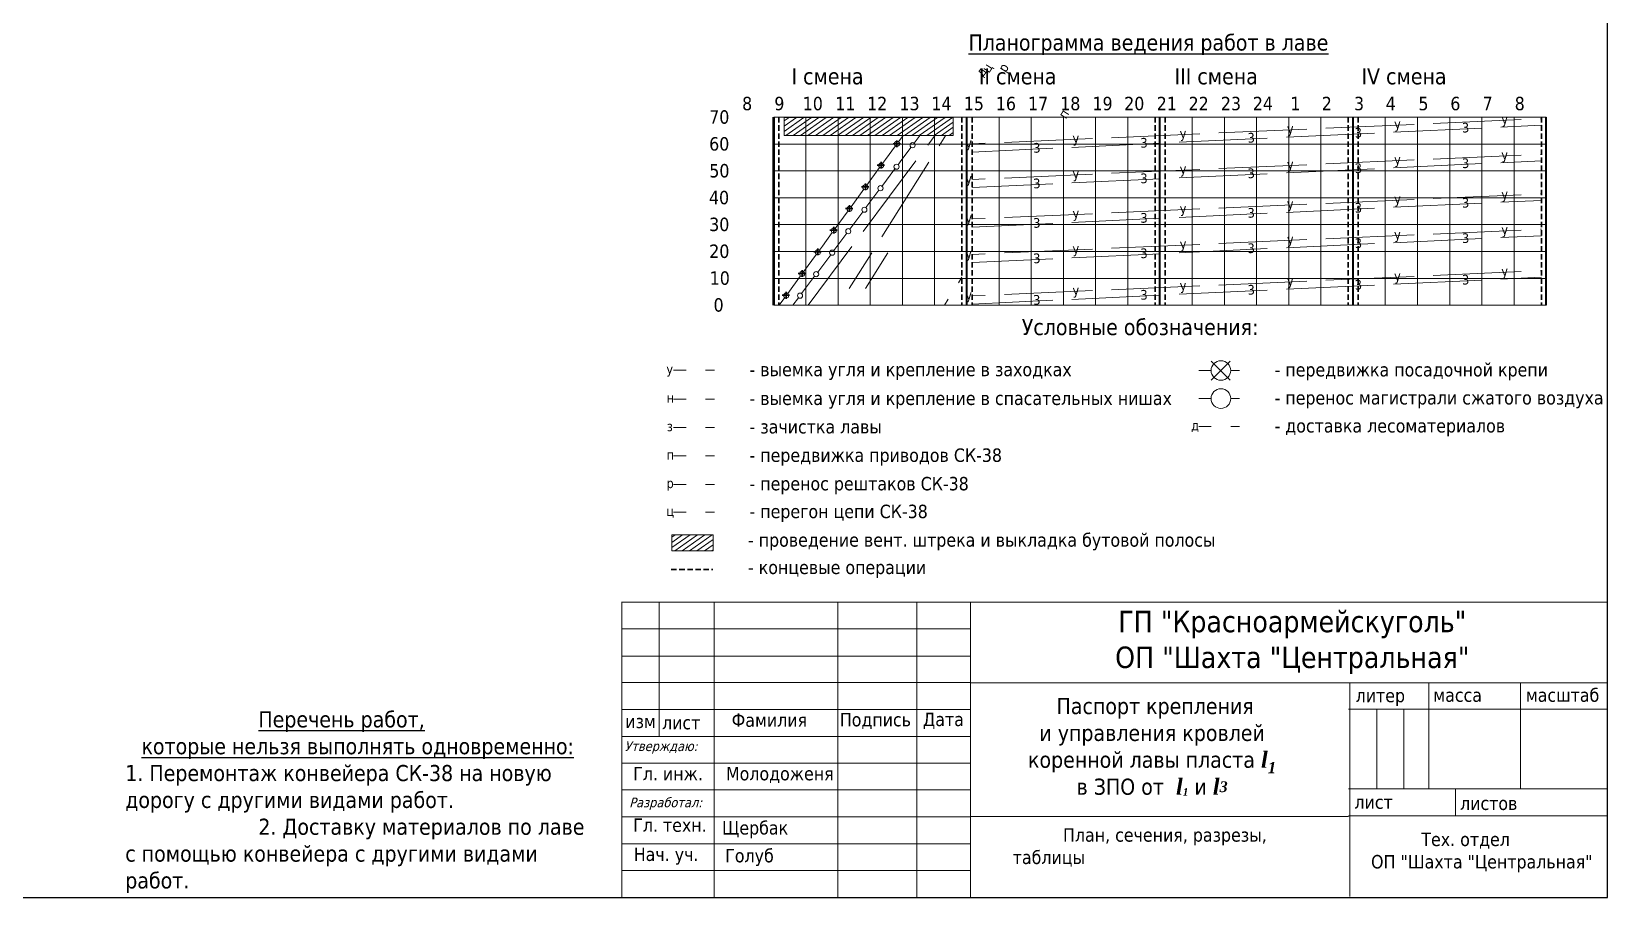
# Model space of a CAD drawing. Header units: millimetres. Extents: x 2161 to 3506, y -1213 to -250.
# Drawn here: x 2475.4 to 2769.1, y -684.8 to -523.6 of the extents above; entities that cross this region are included whole.
import ezdxf

# ---------------------------------------------------------------- set-up
doc = ezdxf.new("R2010")
doc.units = ezdxf.units.MM
doc.linetypes.add('DASHED', pattern=[0.75, 0.5, -0.25])
doc.styles.get("Standard").update_dxf_attribs({"font": 'txt.shx'})
doc.styles.add('стиль', font='TAHOMA.TTF')

msp = doc.modelspace()

# ---------------------------------------------------------------- hatches: boundary and pattern name
at = {"linetype": 'ByBlock', "lineweight": 15}
h = msp.add_hatch(dxfattribs=at)
h.set_pattern_fill('LINE', scale=0.25, angle=35, style=0)
h.set_pattern_definition([(35, (-1702.5661, 251.07), (-0.4552763, 0.65020194), [])])
h.paths.add_polyline_path([(2615.619, -539.555), (2647.161, -539.555), (2647.161, -542.907), (2615.619, -542.907)])
h = msp.add_hatch(dxfattribs=at)
h.set_pattern_fill('LINE', scale=0.25, angle=35, style=0)
h.set_pattern_definition([(35, (-1720.7552, 266.54286), (-0.4552763, 0.65020194), [])])
h.paths.add_polyline_path([(2594.692, -617.297), (2602.395, -617.297), (2602.395, -620.266), (2594.692, -620.266)])

# ---------------------------------------------------------------- linework, layer by layer
at = {"lineweight": 18}
for p, q in [((2769.102, -684.836), (2769.102, -274.836)), ((2585.348, -629.836), (2769.102, -629.836)), ((2585.361, -684.846), (2585.361, -629.846)), ((2592.378, -654.852), (2592.378, -629.836)), ((2602.627, -684.837), (2602.627, -629.837)), ((2625.638, -684.837), (2625.638, -629.837)), ((2640.361, -684.837), (2640.361, -629.837)), ((2650.371, -684.837), (2650.371, -629.836)), ((2585.419, -634.84), (2650.371, -634.84)), ((2585.419, -639.873), (2650.371, -639.873)), ((2585.419, -644.835), (2650.371, -644.835)), ((2650.353, -644.854), (2769.102, -644.854)), ((2721.086, -684.659), (2721.086, -644.932)), ((2735.834, -664.544), (2735.834, -645.003)), ((2752.877, -644.924), (2752.877, -664.622)), ((2585.419, -649.817), (2650.371, -649.817)), ((2720.833, -649.79), (2769.102, -649.79)), ((2726.138, -649.79), (2726.138, -664.622)), ((2731.165, -649.79), (2731.165, -664.622)), ((2585.419, -654.852), (2650.371, -654.852)), ((2585.419, -659.852), (2650.371, -659.852)), ((2585.419, -664.811), (2650.371, -664.811)), ((2720.833, -664.622), (2769.102, -664.622)), ((2740.782, -664.622), (2740.782, -669.567)), ((2720.833, -669.645), (2769.102, -669.645)), ((2585.419, -669.833), (2650.371, -669.833)), ((2650.4, -669.748), (2720.834, -669.748)), ((2585.419, -674.855), (2650.371, -674.855)), ((2585.419, -679.832), (2650.371, -679.832)), ((2206.644, -684.836), (2497.119, -684.836)), ((2478.627, -684.836), (2769.102, -684.836))]:
    msp.add_line(p, q, dxfattribs=at)
at = {"color": 7, "lineweight": 50}
msp.add_line((2613.694, -574.526), (2613.694, -539.526), dxfattribs=at)
at = {"linetype": 'Continuous', "lineweight": 0}
for p, q in [((2613.694, -539.526), (2757.694, -539.526)), ((2661.694, -574.526), (2661.694, -539.526)), ((2667.694, -574.526), (2667.694, -539.526)), ((2673.694, -574.526), (2673.694, -539.526)), ((2679.694, -574.526), (2679.694, -539.526)), ((2691.694, -574.526), (2691.694, -539.526)), ((2697.694, -574.526), (2697.694, -539.526)), ((2703.694, -574.526), (2703.694, -539.526)), ((2709.694, -574.526), (2709.694, -539.526)), ((2715.694, -574.526), (2715.694, -539.526)), ((2727.694, -574.526), (2727.694, -539.526)), ((2733.694, -574.526), (2733.694, -539.526)), ((2739.694, -574.526), (2739.694, -539.526)), ((2745.694, -574.526), (2745.694, -539.526)), ((2751.694, -574.526), (2751.694, -539.526)), ((2613.694, -544.526), (2757.694, -544.526)), ((2613.694, -549.526), (2757.694, -549.526)), ((2613.694, -554.526), (2757.694, -554.526)), ((2613.694, -559.526), (2757.694, -559.526)), ((2613.694, -564.526), (2757.694, -564.526)), ((2613.694, -569.526), (2757.694, -569.526)), ((2613.694, -574.526), (2757.694, -574.526))]:
    msp.add_line(p, q, dxfattribs=at)
at = {"color": 7, "linetype": 'DASHED', "lineweight": 30, "ltscale": 2}
for p, q in [((2614.659, -539.526), (2614.659, -574.526)), ((2648.793, -539.526), (2648.793, -574.526)), ((2650.659, -539.526), (2650.659, -574.526)), ((2684.793, -539.526), (2684.793, -574.526)), ((2686.659, -539.526), (2686.659, -574.526)), ((2720.793, -539.526), (2720.793, -574.526)), ((2722.659, -539.526), (2722.659, -574.526)), ((2756.793, -539.526), (2756.793, -574.526)), ((2594.607, -623.754), (2602.368, -623.754))]:
    msp.add_line(p, q, dxfattribs=at)
at = {"color": 7, "linetype": 'Continuous', "lineweight": 0}
for p, q in [((2619.694, -574.526), (2619.694, -539.526)), ((2625.694, -574.526), (2625.694, -539.526)), ((2631.694, -574.526), (2631.694, -539.526)), ((2637.694, -574.526), (2637.694, -539.526)), ((2643.694, -574.526), (2643.694, -539.526)), ((2655.694, -574.526), (2655.694, -539.526))]:
    msp.add_line(p, q, dxfattribs=at)
at = {"color": 7, "lineweight": 40}
msp.add_line((2649.694, -574.526), (2649.694, -539.526), dxfattribs=at)
at = {"lineweight": 40}
for p, q in [((2685.694, -574.526), (2685.694, -539.526)), ((2721.694, -574.526), (2721.694, -539.526)), ((2757.694, -574.526), (2757.694, -539.526))]:
    msp.add_line(p, q, dxfattribs=at)
at = {"color": 7, "linetype": 'ByBlock', "lineweight": 15}
for p, q in [((2736.606, -540.691), (2753.041, -539.965)), ((2756.587, -539.809), (2756.793, -539.8)), ((2637.822, -542.907), (2636.959, -544.088)), ((2640.974, -542.879), (2639.872, -544.351)), ((2643.782, -542.879), (2642.394, -544.733)), ((2645.803, -542.872), (2644.566, -544.831)), ((2676.665, -543.338), (2693.099, -542.612)), ((2696.645, -542.455), (2713.08, -541.73)), ((2709.247, -543.247), (2725.679, -542.474)), ((2716.626, -541.573), (2733.06, -540.848)), ((2729.224, -542.307), (2745.657, -541.533)), ((2749.202, -541.366), (2756.793, -541.009)), ((2636.395, -544.861), (2634.527, -547.418)), ((2639.299, -545.116), (2637.401, -547.652)), ((2650.659, -546.005), (2665.745, -545.295)), ((2650.78, -544.481), (2653.094, -544.378)), ((2656.736, -544.218), (2673.119, -543.494)), ((2669.291, -545.128), (2685.723, -544.355)), ((2689.269, -544.188), (2705.701, -543.414)), ((2640.21, -547.652), (2630.383, -560.78)), ((2633.446, -548.899), (2631.034, -552.202)), ((2636.303, -549.119), (2633.852, -552.393)), ((2642.62, -547.913), (2633.863, -561.778)), ((2634.527, -547.418), (2634.001, -548.12)), ((2637.401, -547.652), (2636.876, -548.354)), ((2676.665, -549.965), (2693.099, -549.239)), ((2696.645, -549.083), (2713.08, -548.357)), ((2709.247, -549.874), (2725.679, -549.101)), ((2716.626, -548.2), (2733.06, -547.475)), ((2729.224, -548.934), (2745.657, -548.16)), ((2736.606, -547.318), (2753.041, -546.593)), ((2749.202, -547.993), (2756.793, -547.636)), ((2756.587, -546.436), (2756.793, -546.427)), ((2650.659, -552.632), (2665.745, -551.922)), ((2650.78, -551.108), (2653.094, -551.005)), ((2656.736, -550.845), (2673.119, -550.121)), ((2669.291, -551.755), (2685.723, -550.982)), ((2689.269, -550.815), (2705.701, -550.041)), ((2630.497, -552.936), (2628.112, -556.202)), ((2633.307, -553.122), (2630.883, -556.359)), ((2716.626, -555.562), (2733.06, -554.837)), ((2736.606, -554.68), (2753.041, -553.955)), ((2749.202, -555.355), (2756.793, -554.998)), ((2756.587, -553.798), (2756.793, -553.789)), ((2627.548, -556.974), (2625.163, -560.24)), ((2630.31, -557.125), (2627.887, -560.362)), ((2656.736, -558.207), (2673.119, -557.483)), ((2676.665, -557.327), (2693.099, -556.601)), ((2689.269, -558.177), (2705.701, -557.403)), ((2696.645, -556.445), (2713.08, -555.719)), ((2709.247, -557.236), (2725.679, -556.463)), ((2729.224, -556.296), (2745.657, -555.522)), ((2624.6, -561.012), (2622.762, -563.528)), ((2650.659, -559.995), (2665.745, -559.284)), ((2650.78, -558.47), (2653.094, -558.368)), ((2669.291, -559.117), (2685.723, -558.344)), ((2736.606, -561.275), (2753.041, -560.549)), ((2756.587, -560.393), (2756.793, -560.384)), ((2628.256, -563.622), (2620.095, -574.526)), ((2622.762, -563.528), (2622.215, -564.278)), ((2625.448, -563.622), (2624.891, -564.365)), ((2627.314, -561.128), (2625.448, -563.622)), ((2676.665, -563.922), (2693.099, -563.196)), ((2696.645, -563.039), (2713.08, -562.314)), ((2709.247, -563.831), (2725.679, -563.058)), ((2716.626, -562.157), (2733.06, -561.432)), ((2729.224, -562.891), (2745.657, -562.117)), ((2749.202, -561.95), (2756.793, -561.593)), ((2621.651, -565.05), (2619.266, -568.316)), ((2624.318, -565.131), (2621.895, -568.368)), ((2631.968, -564.779), (2627.789, -571.396)), ((2634.987, -564.779), (2630.809, -571.396)), ((2650.659, -566.589), (2665.745, -565.879)), ((2650.78, -565.065), (2653.094, -564.962)), ((2656.736, -564.802), (2673.119, -564.078)), ((2669.291, -565.712), (2685.723, -564.939)), ((2689.269, -564.772), (2705.701, -563.998)), ((2618.702, -569.088), (2616.317, -572.354)), ((2621.322, -569.133), (2618.899, -572.371)), ((2648.793, -569.331), (2648.147, -570.354)), ((2716.626, -569.891), (2733.06, -569.165)), ((2736.606, -569.008), (2753.041, -568.283)), ((2749.202, -569.684), (2756.793, -569.326)), ((2756.587, -568.126), (2756.793, -568.117)), ((2650.78, -572.798), (2653.094, -572.696)), ((2656.736, -572.535), (2673.119, -571.812)), ((2669.291, -573.446), (2685.723, -572.672)), ((2676.665, -571.655), (2693.099, -570.929)), ((2689.269, -572.505), (2705.701, -571.732)), ((2696.645, -570.773), (2713.08, -570.047)), ((2709.247, -571.565), (2725.679, -570.791)), ((2729.224, -570.624), (2745.657, -569.851)), ((2615.753, -573.126), (2614.73, -574.528)), ((2618.326, -573.136), (2617.286, -574.526)), ((2646.201, -573.436), (2645.512, -574.526)), ((2650.659, -574.323), (2665.745, -573.612)), ((2595.05, -586.651), (2597.366, -586.651)), ((2601.012, -586.651), (2602.68, -586.651)), ((2692.912, -586.693), (2695.228, -586.693)), ((2698.873, -586.693), (2700.542, -586.693)), ((2595.05, -592.013), (2597.366, -592.013)), ((2601.012, -592.013), (2602.68, -592.013)), ((2692.912, -591.922), (2695.228, -591.922)), ((2698.873, -591.922), (2700.542, -591.922)), ((2595.05, -597.313), (2597.366, -597.313)), ((2601.012, -597.313), (2602.68, -597.313)), ((2692.912, -597.137), (2695.228, -597.137)), ((2698.873, -597.137), (2700.542, -597.137)), ((2595.05, -602.614), (2597.366, -602.614)), ((2601.012, -602.614), (2602.68, -602.614)), ((2595.05, -607.914), (2597.366, -607.914)), ((2601.012, -607.914), (2602.68, -607.914)), ((2595.05, -613.089), (2597.366, -613.089)), ((2601.012, -613.089), (2602.68, -613.089))]:
    msp.add_line(p, q, dxfattribs=at)
at = {"color": 7, "linetype": 'ByBlock', "lineweight": 30}
for p, q in [((2637.312, -544.475), (2635.939, -544.475)), ((2636.677, -545.099), (2636.677, -543.823)), ((2634.363, -548.461), (2632.99, -548.461)), ((2633.728, -549.086), (2633.728, -547.81)), ((2630.779, -553.124), (2630.779, -551.847)), ((2631.414, -552.499), (2630.042, -552.499)), ((2628.466, -556.537), (2627.093, -556.537)), ((2627.83, -557.162), (2627.83, -555.885)), ((2625.517, -560.575), (2624.144, -560.575)), ((2624.881, -561.2), (2624.881, -559.923)), ((2621.933, -565.238), (2621.933, -563.961)), ((2622.568, -564.613), (2621.195, -564.613)), ((2619.619, -568.651), (2618.246, -568.651)), ((2618.984, -569.276), (2618.984, -567.999)), ((2616.67, -572.689), (2615.298, -572.689)), ((2616.035, -573.313), (2616.035, -572.037))]:
    msp.add_line(p, q, dxfattribs=at)
at = {"linetype": 'ByBlock', "lineweight": 30}
for p, q in [((2695.259, -588.465), (2698.794, -584.93)), ((2698.794, -588.465), (2695.259, -584.93))]:
    msp.add_line(p, q, dxfattribs=at)
at = {"linetype": 'ByBlock', "lineweight": -2}
msp.add_lwpolyline([(2175.102, -684.836), (2769.102, -684.836), (2769.102, -264.836), (2175.102, -264.836)], close=True, dxfattribs=at)
at = {"color": 7, "linetype": 'ByBlock', "lineweight": 15}
for points in [[(2615.619, -539.555), (2647.161, -539.555), (2647.161, -542.907), (2615.619, -542.907)], [(2594.692, -617.297), (2602.395, -617.297), (2602.395, -620.266), (2594.692, -620.266)]]:
    msp.add_lwpolyline(points, close=True, dxfattribs=at)
for centre, radius in [((2636.677, -544.475), 0.478), ((2639.585, -544.733), 0.478), ((2633.728, -548.512), 0.478), ((2636.589, -548.736), 0.478), ((2630.779, -552.55), 0.478), ((2633.593, -552.739), 0.478), ((2627.83, -556.588), 0.478), ((2630.597, -556.742), 0.478), ((2624.881, -560.626), 0.478), ((2627.601, -560.745), 0.478), ((2621.933, -564.664), 0.478), ((2624.605, -564.748), 0.478), ((2618.984, -568.702), 0.478), ((2621.608, -568.751), 0.478), ((2616.035, -572.74), 0.478), ((2618.612, -572.754), 0.478), ((2697.051, -586.693), 1.823), ((2697.051, -591.922), 1.823)]:
    msp.add_circle(centre, radius, dxfattribs=at)

# ---------------------------------------------------------------- texts
at = {"color": 7, "attachment_point": 1, "style": 'стиль'}
for s, insert, char_height, width in [('\\A1;{\\W7.5181;\\L   \\W1;Планограмма ведения работ в лаве}', (2624.621, -524.099), 3, 125.89643), ('\\A1;{\\W8.7101;     }I смена', (2568.009, -530.393), 3, 125.89643), ('\\A1;{\\W8.5907;     }II смена', (2603.597, -530.393), 3, 125.89643), ('\\A1;{\\W8.4713;     }III смена', (2640.75, -530.393), 3, 125.89643), ('\\A1;{\\W8.5192;     }IV смена', (2675.324, -530.393), 3, 125.89643), ('{\\W9.0386;    }8', (2573.916, -535.716), 2.5, 79.3281), ('{\\W9.0394;    }9', (2579.916, -535.716), 2.5, 79.3281), ('{\\W8.8517;    }10', (2585.916, -535.716), 2.5, 79.3281), ('{\\W8.8679;    }11', (2591.916, -535.716), 2.5, 79.3281), ('{\\W8.8531;    }12', (2597.916, -535.716), 2.5, 79.3281), ('{\\W8.8582;    }13', (2603.916, -535.716), 2.5, 79.3281), ('{\\W8.8455;    }14', (2609.916, -535.716), 2.5, 79.3281), ('{\\W8.8564;    }15', (2615.916, -535.716), 2.5, 79.3281), ('{\\W8.8486;    }16', (2621.916, -535.716), 2.5, 79.3281), ('{\\W8.85;    }17', (2627.916, -535.716), 2.5, 79.3281), ('{\\W8.85;    }18', (2633.916, -535.716), 2.5, 79.3281), ('{\\W8.8521;    }19', (2639.916, -535.716), 2.5, 79.3281), ('{\\W8.8289;    }20', (2645.916, -535.716), 2.5, 79.3281), ('{\\W8.8451;    }21', (2651.916, -535.716), 2.5, 79.3281), ('{\\W8.8302;    }22', (2657.916, -535.716), 2.5, 79.3281), ('{\\W8.8353;    }23', (2663.916, -535.716), 2.5, 79.3281), ('{\\W8.8226;    }24', (2669.916, -535.716), 2.5, 79.3281), ('{\\W9.0863;    }1', (2675.916, -535.716), 2.5, 79.3281), ('{\\W9.0486;    }2', (2681.916, -535.716), 2.5, 79.3281), ('{\\W9.0513;    }3', (2687.916, -535.716), 2.5, 79.3281), ('{\\W9.0275;    }4', (2693.916, -535.716), 2.5, 79.3281), ('{\\W9.0548;    }5', (2699.916, -535.716), 2.5, 79.3281), ('{\\W9.0394;    }6', (2705.916, -535.716), 2.5, 79.3281), ('{\\W9.0435;    }7', (2711.916, -535.716), 2.5, 79.3281), ('{\\W9.0386;    }8', (2717.916, -535.716), 2.5, 79.3281), ('{\\W8.8269;    }70', (2568.578, -538.227), 2.5, 79.3281), ('{\\W8.8242;    }60', (2568.578, -543.227), 2.5, 79.3281), ('{\\W8.8318;    }50', (2568.578, -548.227), 2.5, 79.3281), ('{\\W8.8154;    }40', (2568.578, -553.227), 2.5, 79.3281), ('{\\W8.8265;    }30', (2568.578, -558.227), 2.5, 79.3281), ('{\\W8.8289;    }20', (2568.578, -563.227), 2.5, 79.3281), ('{\\W8.8517;    }10', (2568.578, -568.227), 2.5, 79.3281), ('{\\W9.0422;    }0', (2568.578, -573.227), 2.5, 79.3281), ('\\A1;{\\W7.8468;    }Условные обозначения:', (2624.621, -577.102), 3, 125.89643), ('{\\W8.4133;      }у', (2559.612, -585.527), 1.8, 79.3281), ('- выемка угля и крепление в заходках', (2609.191, -585.252), 2.5, 79.3281), ('- передвижка посадочной крепи', (2707.053, -585.294), 2.5, 90.88892), ('{\\W8.4297;      }н', (2559.612, -590.888), 1.8, 79.3281), ('- выемка угля и крепление в спасательных нишах', (2609.191, -590.614), 2.5, 90.88892), ('- перенос магистрали сжатого воздуха', (2707.053, -590.523), 2.5, 90.88892), ('{\\W8.4346;      }з', (2559.612, -596.189), 1.8, 79.3281), ('- зачистка лавы', (2609.191, -595.914), 2.5, 90.88892), ('{\\W8.4031;      }д', (2657.474, -596.013), 1.8, 79.3281), ('- доставка лесоматериалов', (2707.053, -595.738), 2.5, 90.88892), ('{\\W8.4297;      }п', (2559.612, -601.49), 1.8, 79.3281), ('- передвижка приводов СК-38', (2609.191, -601.215), 2.5, 90.88892), ('{\\W8.4225;      }р', (2559.612, -606.79), 1.8, 79.3281), ('- перенос рештаков СК-38', (2609.191, -606.515), 2.5, 90.88892), ('{\\W8.4161;      }ц', (2559.612, -611.964), 1.8, 79.3281), ('- перегон цепи СК-38', (2609.191, -611.69), 2.5, 90.88892), ('- проведение вент. штрека и выкладка бутовой полосы', (2608.904, -617.004), 2.5, 90.88892), ('- концевые операции', (2608.904, -622.106), 2.5, 90.88892), ('\\A1;{\\W7.3528;\\L   \\W1;Перечень работ, \\P{\\W2.6866; }которые нельзя выполнять одновременно:\\P}1. Перемонтаж конвейера СК-38 на новую дорогу с другими видами работ.\\P{\\W7.3527;   }2. Доставку материалов по лаве с помощью конвейера с другими видами работ.{\\L\\P{\\W2.68663; }\\P}\\P', (2492.834, -650.169), 3, 87.97285)]:
    msp.add_mtext(s, dxfattribs=dict(at, insert=insert, char_height=char_height, width=width))
at = {"color": 7, "char_height": 1.8, "width": 79.3281, "style": 'стиль'}
for s, insert, attachment_point, rotation in [('д', (2652.106, -529.881), 3, 53.18534), ('ц', (2653.096, -529.22), 3, 57.72534), ('р', (2656.115, -529.22), 3, 57.72534), ('п', (2667.356, -537.833), 3, 57.72534), ('{\\W8.4133;      }у', (2695.25, -541.392), 1, 2.52811), ('{\\W8.4133;      }у', (2715.23, -540.51), 1, 2.52811), ('{\\W8.4133;      }у', (2635.308, -544.038), 1, 2.52811), ('{\\W8.4267;      }3', (2647.914, -545.009), 1, 2.6953), ('{\\W8.4133;      }у', (2655.289, -543.156), 1, 2.52811), ('{\\W8.4267;      }3', (2667.892, -544.069), 1, 2.6953), ('{\\W8.4133;      }у', (2675.269, -542.274), 1, 2.52811), ('{\\W8.4267;      }3', (2687.87, -543.128), 1, 2.6953), ('{\\W8.4267;      }3', (2707.848, -542.188), 1, 2.6953), ('{\\W8.4133;      }у', (2615.328, -544.92), 1, 2.52811), ('{\\W8.4267;      }3', (2627.936, -545.95), 1, 2.6953), ('{\\W8.4133;      }у', (2715.23, -547.137), 1, 2.52811), ('{\\W8.4133;      }у', (2655.289, -549.783), 1, 2.52811), ('{\\W8.4267;      }3', (2667.892, -550.696), 1, 2.6953), ('{\\W8.4133;      }у', (2675.269, -548.901), 1, 2.52811), ('{\\W8.4267;      }3', (2687.87, -549.755), 1, 2.6953), ('{\\W8.4133;      }у', (2695.25, -548.019), 1, 2.52811), ('{\\W8.4267;      }3', (2707.848, -548.815), 1, 2.6953), ('{\\W8.4133;      }у', (2615.328, -551.548), 1, 2.52811), ('{\\W8.4267;      }3', (2627.936, -552.577), 1, 2.6953), ('{\\W8.4133;      }у', (2635.308, -550.665), 1, 2.52811), ('{\\W8.4267;      }3', (2647.914, -551.636), 1, 2.6953), ('{\\W8.4133;      }у', (2675.269, -556.263), 1, 2.52811), ('{\\W8.4133;      }у', (2695.25, -555.381), 1, 2.52811), ('{\\W8.4267;      }3', (2707.848, -556.177), 1, 2.6953), ('{\\W8.4133;      }у', (2715.23, -554.499), 1, 2.52811), ('{\\W8.4133;      }у', (2615.328, -558.91), 1, 2.52811), ('{\\W8.4133;      }у', (2635.308, -558.028), 1, 2.52811), ('{\\W8.4267;      }3', (2647.914, -558.998), 1, 2.6953), ('{\\W8.4133;      }у', (2655.289, -557.145), 1, 2.52811), ('{\\W8.4267;      }3', (2667.892, -558.058), 1, 2.6953), ('{\\W8.4267;      }3', (2687.87, -557.117), 1, 2.6953), ('{\\W8.4267;      }3', (2627.936, -559.939), 1, 2.6953), ('{\\W8.4133;      }у', (2695.25, -561.976), 1, 2.52811), ('{\\W8.4133;      }у', (2715.23, -561.094), 1, 2.52811), ('{\\W8.4133;      }у', (2635.308, -564.622), 1, 2.52811), ('{\\W8.4267;      }3', (2647.914, -565.593), 1, 2.6953), ('{\\W8.4133;      }у', (2655.289, -563.74), 1, 2.52811), ('{\\W8.4267;      }3', (2667.892, -564.653), 1, 2.6953), ('{\\W8.4133;      }у', (2675.269, -562.858), 1, 2.52811), ('{\\W8.4267;      }3', (2687.87, -563.712), 1, 2.6953), ('{\\W8.4267;      }3', (2707.848, -562.772), 1, 2.6953), ('{\\W8.4133;      }у', (2615.328, -565.504), 1, 2.52811), ('{\\W8.4267;      }3', (2627.936, -566.534), 1, 2.6953), ('{\\W8.4133;      }у', (2675.269, -570.591), 1, 2.52811), ('{\\W8.4267;      }3', (2687.87, -571.445), 1, 2.6953), ('{\\W8.4133;      }у', (2695.25, -569.709), 1, 2.52811), ('{\\W8.4267;      }3', (2707.848, -570.505), 1, 2.6953), ('{\\W8.4133;      }у', (2715.23, -568.827), 1, 2.52811), ('{\\W8.4133;      }у', (2615.328, -573.238), 1, 2.52811), ('{\\W8.4267;      }3', (2627.936, -574.267), 1, 2.6953), ('{\\W8.4133;      }у', (2635.308, -572.356), 1, 2.52811), ('{\\W8.4267;      }3', (2647.914, -573.326), 1, 2.6953), ('{\\W8.4133;      }у', (2655.289, -571.473), 1, 2.52811), ('{\\W8.4267;      }3', (2667.892, -572.386), 1, 2.6953)]:
    msp.add_mtext(s, dxfattribs=dict(at, insert=insert, attachment_point=attachment_point, rotation=rotation))
at = {"lineweight": 40}
for s, insert, char_height, width, attachment_point in [('{\\fTahoma|b0|i0|c204|p34;ГП "Красноармейскуголь"\\PОП "Шахта "Центральная"}', (2710.353, -637.345), 4, 120, 5), ('{\\fTahoma|b0|i0|c204|p32;          План, сечения, разрезы,\\Pтаблицы\\P}', (2658.246, -671.951), 2.5, 54.26434, 1)]:
    msp.add_mtext(s, dxfattribs=dict(at, insert=insert, char_height=char_height, width=width, attachment_point=attachment_point))
at = {"lineweight": 18, "char_height": 2.5, "attachment_point": 1}
for s, insert, width in [('{\\fTahoma|b0|i0|c204|p32;масштаб}', (2753.878, -645.899), 16.0299), ('{\\fTahoma|b0|i0|c204|p32;литер}', (2722.161, -645.975), 13.5873), ('{\\fTahoma|b0|i0|c204|p32;масса}', (2736.627, -645.899), 15.4956), ('{\\fTahoma|b0|i0|c204|p32;лист  }', (2721.937, -665.834), 13.7049), ('{\\fTahoma|b0|i0|c204|p32;листов   }', (2741.624, -666.051), 16.0978), ('{\\fTahoma|b0|i0|c204|p32;          Тех. отдел\\PОП "Шахта "Центральная"}', (2725.036, -672.767), 42.18018)]:
    msp.add_mtext(s, dxfattribs=dict(at, insert=insert, width=width))
at = {"style": 'стиль'}
for s, insert, char_height, width, attachment_point in [('\\A1;\\P{\\H1.2x; Паспорт крепления\\Pи управления кровлей\\Pкоренной лавы пласта \\fTimes New Roman|b1|i1|c0|p18;l\\H0.7x;\\S^ 1;\\fTahoma|b0|i0|c204|p34;\\H1.4286x;  \\Pв ЗПО от \\H0.99998x; \\fTimes New Roman|b1|i1|c0|p18;l\\H0.46667x;\\S^ 1;\\fTahoma|b0|i0|c204|p34;\\H2.1429x; и \\fTimes New Roman|b1|i1|c0|p18;\\H0.99998x;l\\fTimes New Roman|b1|i1|c204|p18;\\H0.66667x;3\\fTahoma|b0|i0|c204|p34;\\H1.5x;\\P}  ', (2684.229, -643.525), 2.5, 68.55293, 2), ('{\\fTahoma|b0|i1|c204|p34;Утверждаю:}', (2585.862, -655.772), 1.8, 16.08903, 1), ('Гл. инж.', (2587.501, -660.526), 2.5, 16.08903, 1), ('  Молодоженя', (2602.935, -660.526), 2.5, 22.1607, 1), ('{\\fTahoma|b0|i1|c204|p34;Разработал:}', (2586.765, -666.249), 1.8, 16.08903, 1), ('Гл. техн.', (2587.501, -670.114), 2.5, 16.08903, 1), ('       Щербак', (2597.506, -670.622), 2.5, 21.56075, 1), ('Нач. уч.', (2587.609, -675.546), 2.5, 15.81122, 1), ('   Голуб', (2601.842, -675.801), 2.5, 21.15007, 1)]:
    msp.add_mtext(s, dxfattribs=dict(at, insert=insert, char_height=char_height, width=width, attachment_point=attachment_point))
at = {"linetype": 'Continuous', "lineweight": 30, "char_height": 2.5, "attachment_point": 1}
for s, insert, width in [('{\\fTahoma|b0|i0|c204|p32;изм}', (2586.031, -650.794), 6.4557), ('{\\fTahoma|b0|i0|c204|p32;лист}', (2592.885, -651.026), 8.88971), ('{\\fTahoma|b0|i0|c204|p32;Фамилия}', (2605.862, -650.562), 22.386), ('{\\fTahoma|b0|i0|c204|p32;Подпись}', (2626.024, -650.469), 14.3512), ('{\\fTahoma|b0|i0|c204|p32;Дата}', (2641.508, -650.423), 9.3817)]:
    msp.add_mtext(s, dxfattribs=dict(at, insert=insert, width=width))

doc.saveas('drawing.dxf')
